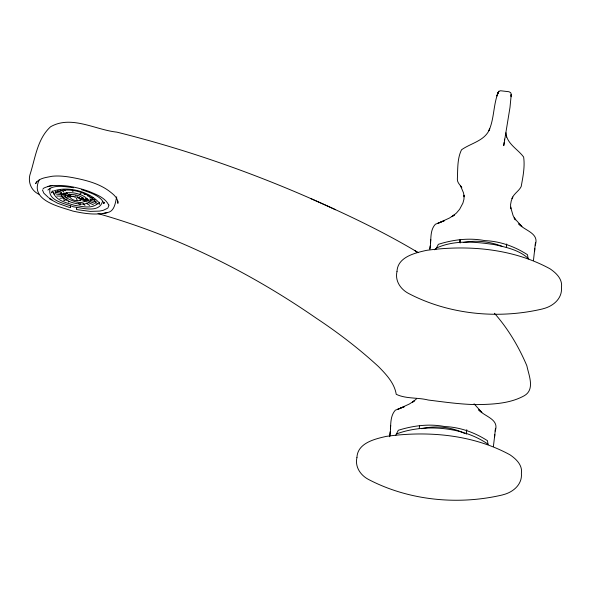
<?xml version="1.0" encoding="UTF-8"?>
<svg xmlns="http://www.w3.org/2000/svg" width="591" height="591" viewBox="0 0 591 591"><rect width="100%" height="100%" fill="white"/><g stroke="black" fill="none" stroke-linecap="round" stroke-linejoin="round"><path stroke-width="0.89" d="M70.536 206.03L70.144 207.589L70.329 206.909M77.295 200.438L75.84 197.209M63.621 199.765L64.005 200.379M389.705 436.749C391.523 428.128 388.952 417.32 395.313 410.206L404.362 406.66L397.677 409.364L409.349 404.015L414.409 400.779L412.629 402.146M495.169 431.105C499.617 419.034 484.753 416.825 478.658 409.836L481.872 412.466L474.056 403.793M535.217 245.162C539.657 233.105 524.838 230.837 518.713 223.893L521.912 226.523L514.096 217.85L515.418 219.859L513.062 215.501L510.646 207.168L510.787 208.719L510.565 204.649L511.274 200.763L512.796 197.039L511.983 198.532C513.852 193.582 518.905 191.144 521.181 186.579C522.924 176.938 525.044 166.817 523.633 157.029C518.189 149.612 508.474 144.765 506.199 135.117L506.613 137.06L505.999 132.739M504.204 142.291L503.746 145.652L509.989 107.436L511.274 94.25L510.698 92.728L508.984 91.738L500.57 90.755L498.693 91.324C493.182 103.817 494.519 118.266 488.883 130.744L489.71 128.853C485.063 140.894 470.909 143.052 461.534 149.789C457.124 158.684 457.87 169.41 457.353 179.139C457.161 182.612 460.145 184.946 461.785 187.687L460.537 185.788L463.507 192.88L464.208 196.788L464.068 195.259L463.957 199.211L462.893 203.141L459.635 209.273L456.474 212.989L452.078 216.661L454.457 214.836L449.389 218.072L437.702 223.42L444.321 220.716L435.353 224.262C429.221 230.882 431.666 241.069 429.827 249.158L430.145 245.967M99.539 202.24L99.185 204.323L99.074 202.75C89.3 191.218 66.31 185.485 52.392 191.521L51.661 192.888L52.303 190.871M389.787 435.102L390.097 431.91M390.4 428.793L390.725 425.468M430.44 242.849L430.773 239.525M493.396 446.5L494.822 434.592M494.534 437.569L495.45 428.268M533.444 260.557L535.498 242.325M534.574 251.626L534.87 248.648M419.263 428.357L419.544 425.66M459.517 242.613L459.805 239.909M460.16 243.041L460.537 239.444M466.292 434.193L466.764 429.694M504.611 139.107L504.433 140.606M506.332 247.563L506.709 243.965M76.571 207.958L76.594 207.759M80.472 198.546L80.413 199.034L79.393 197.837M88.798 200.541L88.731 201.029C85.518 194.136 68.386 189.896 62.469 194.712L62.639 194.247M84.609 199.61L84.543 200.083C82.496 195.451 72.464 193.589 67.433 194.927M73.89 196.064L73.949 196.655M50.043 188.817C47.058 200.888 66.022 203.806 73.653 206.857C82.193 207.892 99.347 213.381 102.494 201.435M104.149 202.299L103.898 203.526C101.231 195.939 89.625 192.415 81.477 189.645M96.03 202.683L95.941 203.112L95.853 201.76C87.069 191.713 68.098 186.992 55.731 192.112L55.103 193.287L55.502 191.713M68.711 200.955L68.652 202.188M103.927 203.297L104.097 202.491M109.04 205.025L107.872 207.988M76.749 208.017L76.468 209.554L90.201 211.401L99.554 211.098L103.211 210.344L107.259 208.401M67.869 195.606L67.81 196.958M116.73 196.825C115.208 202.802 114.809 211.371 107.141 212.649C95.816 215.42 83.988 213.521 72.789 211.068C59.676 206.628 29.395 200.519 39.154 180.056M86.323 198.923C83.301 206.089 71.659 200.763 66.768 197.978M80.465 203.799L80.103 204.878M435.752 249.409L438.337 244.334C453.341 239.591 469.247 237.626 484.827 240.626C500.112 241.246 514.709 246.447 527.482 254.728L528.014 258.06M395.711 435.353L398.297 430.285C413.316 425.601 429.199 423.54 444.787 426.569C460.079 427.16 474.632 432.449 487.442 440.672L487.974 444.004M70.957 196.256L70.787 196.714L72.183 196.101M75.079 196.966L74.496 197.143M77.421 196.375L76.837 196.552M76.003 195.85L75.227 196.064M36.605 181.814L35.63 183.661C38.674 177.891 46.342 177.551 52.03 176.281C60.688 175.342 69.339 176.894 77.805 178.63C88.628 180.949 99.524 184.126 108.618 190.671C112.711 193.826 118.185 197.534 117.89 203.356L117.882 201.125M81.994 198.258L82.201 197.889C81.041 203.334 68.32 200.231 69.723 194.882L69.76 195.311M70.233 207.397L70.263 207.013M47.893 190.051C53.537 184.422 64.788 186.579 73.506 187.746M43.099 189.017C42.301 187.177 60.666 183.735 47.745 186.483M412.658 402.079L416.433 398.932M91.036 200.024L90.105 200.77L90.578 199.898C88.17 208.911 59.528 201.9 61.346 192.865L61.427 193.87L60.939 192.784M79.334 194.535L81.211 193.065M434.466 249.786L436.55 248.176M96.459 204.346L98.062 203.26C91.849 209.413 81.602 206.34 74.023 205.195C66.68 202.735 56.086 200.792 53.227 192.474L54.232 194.188M437.148 247.732C454.981 239.828 475.415 241.822 494.194 244.585C506.317 247.252 519.519 250.037 528.768 258.924M397.093 433.728C425.092 423.452 463.713 426.924 488.21 444.343M84.121 194.631L85.636 194.18M64.131 200.356L67.219 199.47M463.285 242.539C476.302 239.88 490.212 241.549 502.498 246.506M421.752 428.682C435.944 425.357 451.805 426.916 464.822 433.58M102.502 213.602L107.141 212.649M87.601 196.02L89.307 195.872M51.328 185.751C64.116 184.436 76.993 187.221 89.027 191.403C96.163 194.528 104.947 197.401 108.611 204.878M59.913 198.251L64.205 197.911M65.069 197.837L66.783 197.697M77.443 197.69L79.748 198.761M67.921 197.01L69.531 197.002M89.743 197.682L93.201 197.845M56.81 195.983L62.018 196.249M63.754 196.338L65.49 196.426M77.827 197.305L79.541 197.557M82.105 197.941L83.811 198.192M85.525 198.443L87.232 198.694M89.802 199.078L94.929 199.832M55.946 194.003L61.08 194.764M62.786 195.023L73.905 196.677M85.599 199.33L88.842 200.098M91.273 200.674L96.134 201.827M55.51 192.119L66.044 194.631M81.964 198.768L85.097 199.662M68.379 194.823L70.255 195.362M69.125 207.33L57.586 203.23L49.541 198.82M98.04 213.595C176.251 235.72 249.661 272.067 316.37 318.268C338.274 332.77 359.188 348.83 378.528 366.612C386.182 374.413 394.441 383.064 396.229 394.3C405.914 398.999 417.918 397.359 428.268 400.033C444.269 402.013 460.278 404.355 476.42 404.613C492.606 404.355 509.87 403.734 524.343 395.689C535.21 389.41 528.775 375.226 526.869 365.814C518.832 346.806 508.112 328.766 494.431 313.26M85.629 200.275L87.978 201.051M90.32 201.834L95.018 203.393M57.327 190.79L61.235 192.097M63.577 192.873L66.709 193.922M81.351 199.47L86.958 201.945M88.561 202.654L93.371 204.781M60.533 190.176L63.725 191.595M66.126 192.659L67.721 193.368M69.317 194.077L70.92 194.786M310.681 198.546C346.289 214.201 381.527 230.874 415.03 250.702L418.132 252.653M335.607 209.753C265.307 177.145 192.075 150.831 116.855 132.133C95.565 129.931 71.334 114.861 50.56 126.777C37.632 138.553 35.401 157.221 30.481 173.104C27.312 181.444 31.116 191.144 39.523 194.505M86.722 203.585L89.758 205.402M63.2 189.371L65.461 190.73M48.92 197.874L51.964 199.736M415.03 250.702L417.711 252.394M79.844 199.994L80.908 200.77M48.322 197.409L43.86 193.22L42.456 189.977M83.036 203.622L84.978 205.373M66.657 197.889L65.335 196.153L65.586 193.937L65.638 194.646M72.257 190.258L73.003 191.713M78.743 203.334L79.475 204.781M356.942 457.5C354.807 466.609 360.229 474.928 368.149 479.257C408.654 500.621 458.165 505.386 502.542 494.918L503.081 494.726C513.01 492.34 522.392 484.487 521.395 473.509C522.725 465.206 516.194 459 509.937 454.782C472.734 434.481 427.891 430.662 386.425 436.357C375.086 438.906 357.525 442.91 356.942 457.5M396.997 271.505C394.862 280.614 400.284 288.933 408.204 293.262C448.709 314.634 498.22 319.399 542.597 308.923L543.136 308.731C553.065 306.345 562.447 298.499 561.45 287.514C562.78 279.211 556.249 273.012 549.992 268.787C512.789 248.486 467.946 244.667 426.48 250.362C415.141 252.911 397.58 256.915 396.997 271.505M498.154 92.388L496.905 95.986L498.693 91.324L497.297 94.656L498.154 92.388M498.036 92.713L498.789 91.45L498.036 92.713M511.208 95.653L511.149 94.375L511.237 96.702L511.208 95.653"/></g></svg>
